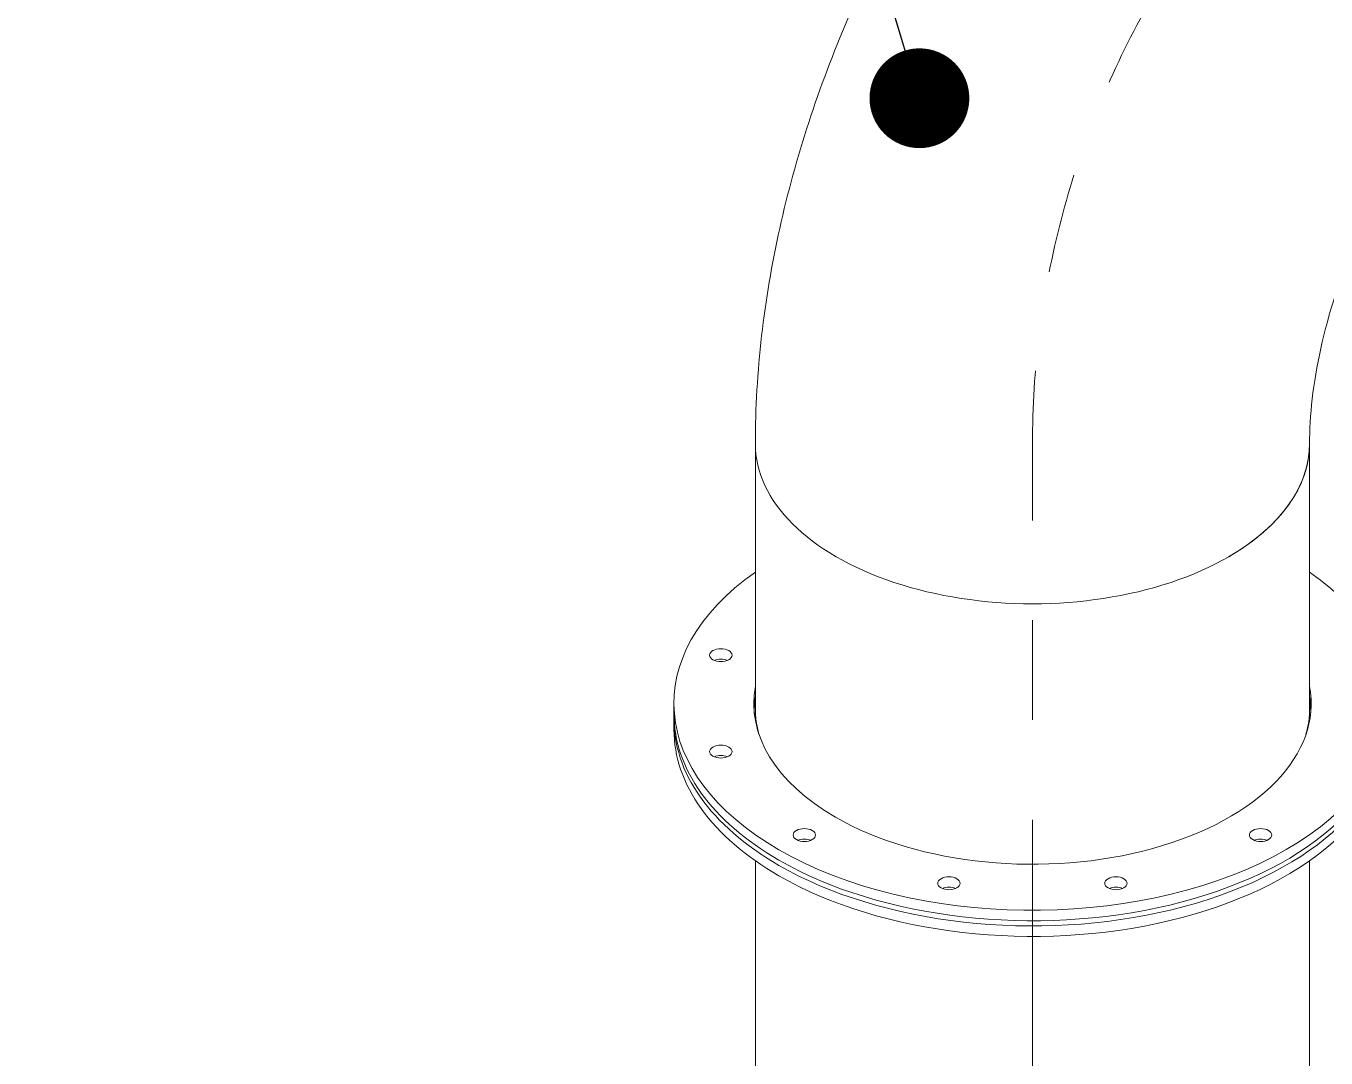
# Model space of a CAD drawing. Header units: inches. Extents: x -350577 to -266477, y -437959 to -377535.
# Drawn here: x -289768 to -288954, y -414441 to -413794 of the extents above; entities that cross this region are included whole.
import ezdxf

# ---------------------------------------------------------------- set-up
doc = ezdxf.new("R2010")
doc.units = ezdxf.units.IN
doc.header["$MEASUREMENT"] = 0
doc.linetypes.add('CENTER', pattern=[2, 1.25, -0.25, 0.25, -0.25])
doc.layers.add('CENTER       (itatec)', color=4, linetype='CENTER', lineweight=9)
doc.layers.add('ORGINAL (itatec)', color=3, linetype='Continuous', lineweight=9)
doc.styles.add('Geniso', font='geniso.shx', dxfattribs={"oblique": 15})
doc.dimstyles.new('scale 1b100', dxfattribs={"dimscale": 100, "dimtxt": 3, "dimasz": 2.5, "dimexe": 1, "dimexo": 1, "dimgap": 1, "dimtad": 1, "dimdec": 0, "dimzin": 0, "dimdsep": 46, "dimtxsty": 'Geniso', "dimcen": 0, "dimclrd": 1, "dimclre": 1, "dimclrt": 7, "dimadec": 0, "dimazin": 0, "dimtfac": 1, "dimtdec": 0, "dimtmove": 0, "dimatfit": 3, "dimfxl": 0.75, "dimtolj": 1, "dimtzin": 0, "dimarcsym": 0})

msp = doc.modelspace()

# ---------------------------------------------------------------- linework, layer by layer
at = {"layer": 'CENTER       (itatec)', "ltscale": 250}
msp.add_lwpolyline([(-289137.41, -414603.87), (-289137.41, -414055.91, -0.249375), (-288891.19, -413592.93, -0.001559), (-284756.69, -410271.89, -11.993477)], format="xyb", dxfattribs=at)
at = {"layer": 'ORGINAL (itatec)', "extrusion": (-5.55112e-17, 0.816497, 0.57735)}
for p, q in [((-289310.91, -414221.75), (-289310.91, -414056.26)), ((-288963.91, -414221.75), (-288963.91, -414055.91)), ((-289361.91, -414218.49), (-289361.91, -414225.02)), ((-289361.91, -414228.28), (-289361.91, -414234.82)), ((-289310.91, -414461.24), (-289310.91, -414317.07)), ((-288963.91, -414607.14), (-288963.91, -414317.07))]:
    msp.add_line(p, q, dxfattribs=at)
at = {"layer": 'ORGINAL (itatec)'}
for centre, major_axis, start_param, end_param in [((-289137.41, -414055.91), (-173.5, 0), 0, 3.141593), ((-289137.41, -414055.91), (173.5, 0), -0.785391, 0.00305), ((-289332.53, -414194.83), (-7, 0), -2.200636, -0.940957), ((-289137.41, -414218.49), (-174.5, 0), -0.107202, 0.785398), ((-289137.41, -414225.02), (-174.5, 0), -0.107202, -0.032423), ((-289137.41, -414218.49), (174.5, 0), -2.356194, 0.107016), ((-289137.41, -414225.02), (174.5, 0), 0.032423, 0.107016), ((-289137.41, -414228.28), (-174.5, 0), -0.107163, -0.048601), ((-289137.41, -414221.75), (-173.5, 0), 0, 0.162055), ((-289137.41, -414221.75), (173.5, 0), -0.161441, 0), ((-289137.41, -414228.28), (174.5, 0), 0.048686, 0.107054), ((-289137.41, -414234.82), (-174.5, 0), -0.109165, -0.081105), ((-289137.41, -414231.55), (-173.5, 0), -0.048989, -0.020854), ((-289137.41, -414231.55), (173.5, 0), 0.020917, 0.048869), ((-289137.41, -414234.82), (174.5, 0), 0.081156, 0.109075), ((-289332.53, -414255.2), (-7, 0), -2.200636, -0.940957), ((-289280.25, -414307.48), (-7, 0), -2.200636, -0.940957), ((-288994.58, -414307.48), (-7, 0), -2.200636, -0.940957), ((-289189.69, -414337.67), (-7, 0), -2.200636, -0.940957), ((-289085.13, -414337.67), (-7, 0), -2.200636, -0.940957)]:
    msp.add_ellipse(centre, major_axis=major_axis, ratio=0.57735, start_param=start_param, end_param=end_param, dxfattribs=at)
at = {"layer": 'ORGINAL (itatec)', "extrusion": (-9.27492e-17, 2.22045e-16, -1)}
for centre, end_param in [((-289137.41, -414218.49), 0.687522), ((-289137.41, -414225.02), 0)]:
    msp.add_ellipse(centre, major_axis=(-224.5, 0), ratio=0.57735, start_param=-0.785398, end_param=end_param, dxfattribs=at)
at = {"layer": 'ORGINAL (itatec)', "extrusion": (3.65463e-17, 3.68517e-33, -1)}
msp.add_ellipse((-289137.41, -414218.49), major_axis=(224.5, 0), ratio=0.57735, start_param=-0.687498, end_param=2.356194, dxfattribs=at)
at = {"layer": 'ORGINAL (itatec)', "extrusion": (-1.84889e-32, 1.66533e-16, -1)}
for centre in [(-289332.53, -414188.3), (-289332.53, -414248.67), (-289280.25, -414300.95), (-288994.58, -414300.95), (-289189.69, -414331.14), (-289085.13, -414331.14)]:
    msp.add_ellipse(centre, major_axis=(-7, 0), ratio=0.57735, start_param=-3.926991, end_param=2.356194, dxfattribs=at)
at = {"layer": 'ORGINAL (itatec)', "extrusion": (1.11411e-17, 3.33067e-16, -1)}
msp.add_ellipse((-289137.41, -414228.28), major_axis=(-224.5, 0), ratio=0.57735, start_param=-0.785398, end_param=0.012471, dxfattribs=at)
at = {"layer": 'ORGINAL (itatec)', "extrusion": (6.16298e-33, -5.55112e-17, -1)}
msp.add_ellipse((-289137.41, -414225.02), major_axis=(224.5, 0), ratio=0.57735, start_param=0, end_param=2.356194, dxfattribs=at)
at = {"layer": 'ORGINAL (itatec)', "extrusion": (1.59508e-17, -1.11022e-16, -1)}
msp.add_ellipse((-289137.41, -414228.28), major_axis=(224.5, 0), ratio=0.57735, start_param=-0.012724, end_param=2.356194, dxfattribs=at)
at = {"layer": 'ORGINAL (itatec)', "extrusion": (1.59401e-16, 5.55112e-17, -1)}
msp.add_ellipse((-289137.41, -414234.82), major_axis=(-224.5, 0), ratio=0.57735, start_param=-0.785398, end_param=0, dxfattribs=at)
at = {"layer": 'ORGINAL (itatec)', "extrusion": (3.42349e-17, 5.55112e-17, -1)}
msp.add_ellipse((-289137.41, -414234.82), major_axis=(224.5, 0), ratio=0.57735, start_param=0, end_param=2.356194, dxfattribs=at)
at = {"layer": 'ORGINAL (itatec)'}
for points, knots in [([(-289310.91, -414055.91), (-289310.91, -414010.85), (-289305.57, -413965.64), (-289285.79, -413876.43), (-289271.33, -413832.42), (-289234.57, -413746.84), (-289212.25, -413705.28), (-289160.89, -413625.89), (-289131.84, -413588.07), (-289068.32, -413517.65), (-289033.86, -413485.03), (-288997.23, -413455.57)], [4.712389, 4.712389, 4.712389, 4.712389, 4.944163, 4.944163, 5.175937, 5.175937, 5.407711, 5.407711, 5.639485, 5.639485, 5.870248, 5.870248, 5.870248, 5.870248]), ([(-288963.91, -414055.91), (-288963.91, -414038.34), (-288961.78, -414018.1), (-288952.05, -413974.25), (-288944.47, -413950.67), (-288923.79, -413902.54), (-288910.7, -413877.99), (-288879.75, -413830.16), (-288861.91, -413806.88), (-288822.94, -413763.69), (-288801.86, -413743.76), (-288779.97, -413726.14)], [4.712389, 4.712389, 4.712389, 4.712389, 4.944163, 4.944163, 5.175937, 5.175937, 5.407711, 5.407711, 5.639485, 5.639485, 5.869569, 5.869569, 5.869569, 5.869569])]:
    msp.add_open_spline(points, degree=3, knots=knots, dxfattribs=at)

# ---------------------------------------------------------------- leaders
msp.add_leader([(-289208.19, -413839.43), (-289438.95, -413067.64), (-289767.58, -413067.64)], dimstyle='scale 1b100', override={"dimldrblk": 'DotSmall'}, dxfattribs=at)

doc.saveas('drawing.dxf')
